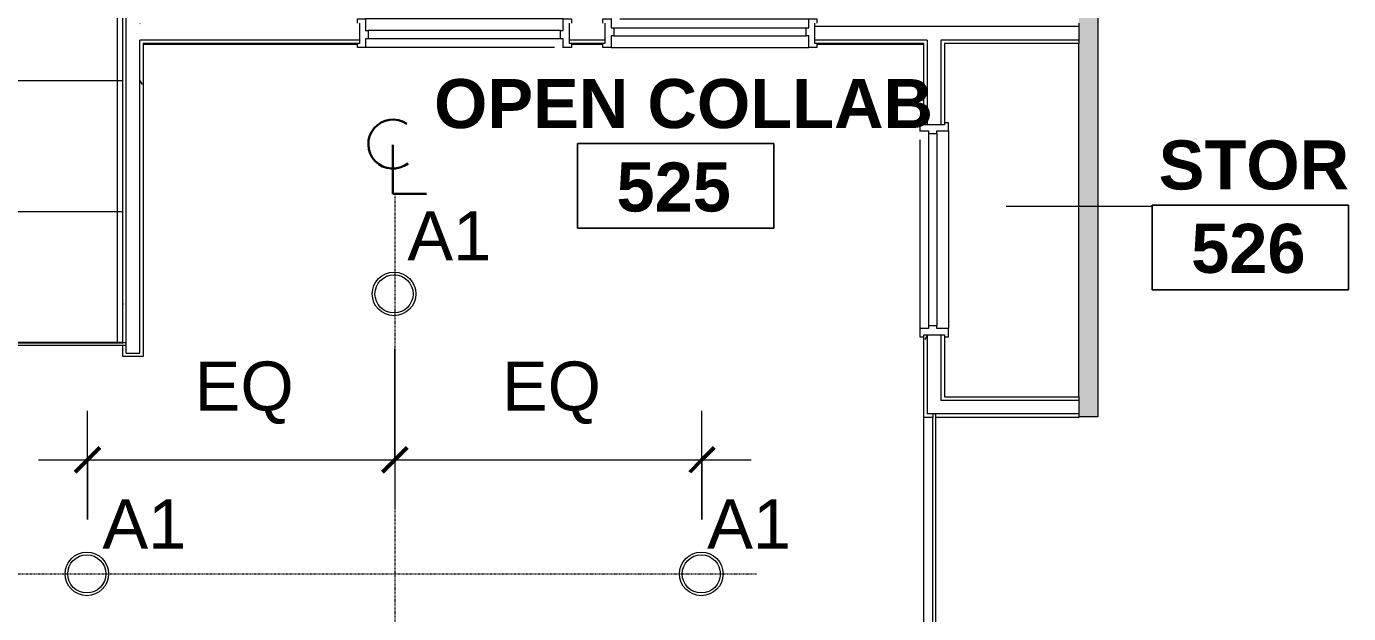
# Model space of a CAD drawing. Header units: inches. Extents: x 0 to 1865, y 0 to 1094.
# Drawn here: x 572.1 to 814.5, y 819.1 to 926.8 of the extents above; entities that cross this region are included whole.
import ezdxf

# ---------------------------------------------------------------- set-up
doc = ezdxf.new("R2010")
doc.units = ezdxf.units.IN
doc.header["$MEASUREMENT"] = 0
doc.linetypes.add('Center 1_16_', pattern=[0.15625, 0.0625, -0.03125, 0.03125, -0.03125])
for name, color, linetype, lineweight in [('A-ANNO-DIMS', 211, 'Continuous', 9), ('A-ANNO-DIMS-96', 211, 'Continuous', 9), ('A-ANNO-NOTE', 131, 'Continuous', 9), ('A-AREA-IDEN', 2, 'Continuous', 9), ('A-CLNG', 13, 'Continuous', 13), ('A-CLNG-PATT', 13, 'Continuous', 13), ('A-DETL', 90, 'Continuous', 9), ('A-DOOR', 31, 'Continuous', 13), ('A-WALL', 113, 'Continuous', 13), ('A-WALL-PATT', 111, 'Continuous', 13), ('E-LITE-EQPM', 33, 'Continuous', 9), ('E-LITE-EQPM-IDEN', 33, 'Continuous', 9), ('I-WALL', 2, 'Continuous', 13)]:
    doc.layers.add(name, color=color, linetype=linetype, lineweight=lineweight)
doc.styles.add('Arial', font='arial.ttf', dxfattribs={"height": 9})
doc.styles.add('Swis721 Lt BT', font='swissl.ttf', dxfattribs={"height": 9})
doc.styles.add('Swis721 Lt BT_B', font='', dxfattribs={"height": 9})
doc.styles.get('Swis721 Lt BT_B').set_extended_font_data('Swis721 Lt BT', bold=True)
doc.dimstyles.new('OTJ_-_3_32__Linear__1_2__Tolerance', dxfattribs={"dimscale": 12, "dimtxt": 9.497835, "dimasz": 0.375, "dimexe": 0.75, "dimexo": 0.5, "dimgap": 0.5, "dimtad": 1, "dimdec": 1, "dimrnd": 0.5, "dimzin": 3, "dimdsep": 46, "dimlunit": 4, "dimtxsty": 'Swis721 Lt BT', "dimblk1": 'OBLIQUE', "dimblk2": 'OBLIQUE', "dimsah": 1, "dimcen": 0.09, "dimdle": 0.75, "dimazin": 0, "dimtfac": 1, "dimtdec": 4, "dimtix": 1, "dimtmove": 0, "dimatfit": 3, "dimfxl": 1, "dimtvp": 1, "dimfrac": 2, "dimtolj": 1, "dimtzin": 0, "dimarcsym": 2})
pattern_1 = [(0, (0, 0), (30.72, 7.68), [1.267, -21.773, 1.267, -21.773, -122.88]), (0, (0, 0), (30.72, 7.68), [-46.08, 1.267, -44.813, 1.267, -21.773, -53.76]), (0, (0, 0), (30.72, 7.68), [-115.2, 1.267, -14.093, 1.267, -37.133]), (120, (11.52, 3.84), (-22.011075, 22.7643), [1.267, -21.773, 1.267, -21.773, -122.88]), (120, (11.52, 3.84), (-22.011075, 22.7643), [-46.08, 1.267, -44.813, 1.267, -21.773, -53.76]), (120, (11.52, 3.84), (-22.011075, 22.7643), [-115.2, 1.267, -14.093, 1.267, -37.133]), (240, (15.36, 19.2), (-8.708925, -30.4443), [1.267, -21.773, 1.267, -21.773, -122.88]), (240, (15.36, 19.2), (-8.708925, -30.4443), [-46.08, 1.267, -44.813, 1.267, -21.773, -53.76]), (240, (15.36, 19.2), (-8.708925, -30.4443), [-115.2, 1.267, -14.093, 1.267, -37.133])]

# ---------------------------------------------------------------- blocks, each defined once
blk = doc.blocks.new('Door - Single - Solid Door-8046735-REFLECTED CEILING PLAN')
at = {"layer": 'A-DOOR', "lineweight": 9}
for p, q in [((-14.13, 2.54), (-15.63, 2.54)), ((-15.63, 2.54), (-15.63, 1.79)), ((-14.13, 2.54), (22.12, 2.54)), ((-14.13, 0.41), (-14.13, 2.54)), ((22.12, 2.54), (22.12, 0.41)), ((23.62, 2.54), (22.12, 2.54)), ((23.62, 1.79), (23.62, 2.54)), ((-13.63, 0.41), (-14.13, 0.41)), ((-13.63, 0.41), (21.62, 0.41)), ((-13.63, -1.09), (-13.63, 0.41)), ((21.62, 0.41), (21.62, -1.09)), ((22.12, 0.41), (21.62, 0.41)), ((-15.63, -1.96), (-15.63, -2.71)), ((-14.13, -1.09), (-13.63, -1.09)), ((-14.13, -2.71), (-14.13, -1.09)), ((-13.63, -1.09), (21.62, -1.09)), ((21.62, -1.09), (22.12, -1.09)), ((22.12, -1.09), (22.12, -2.71)), ((23.62, -2.71), (23.62, -1.96)), ((-15.63, -2.71), (-14.13, -2.71)), ((-14.13, -2.71), (-14.01, -2.71)), ((-12.51, -2.71), (22.12, -2.71)), ((22.12, -2.71), (23.62, -2.71))]:
    blk.add_line(p, q, dxfattribs=at)
blk = doc.blocks.new('Door - Single - Solid Door-8064375-REFLECTED CEILING PLAN')
at = {"layer": 'A-DOOR', "lineweight": 9}
for p, q in [((-15.63, 1.96), (-15.63, 2.71)), ((-15.63, 2.71), (-14.13, 2.71)), ((-14.13, 2.71), (-14.01, 2.71)), ((-14.13, 2.71), (-14.13, 1.09)), ((-12.51, 2.71), (22.12, 2.71)), ((22.12, 1.09), (22.12, 2.71)), ((22.12, 2.71), (23.62, 2.71)), ((23.62, 2.71), (23.62, 1.96)), ((-14.13, 1.09), (-13.63, 1.09)), ((-13.63, 1.09), (21.62, 1.09)), ((-13.63, 1.09), (-13.63, -0.41)), ((21.62, -0.41), (21.62, 1.09)), ((21.62, 1.09), (22.12, 1.09)), ((-15.63, -2.54), (-15.63, -1.79)), ((-13.63, -0.41), (-14.13, -0.41)), ((-14.13, -0.41), (-14.13, -2.54)), ((-13.63, -0.41), (21.62, -0.41)), ((22.12, -0.41), (21.62, -0.41)), ((22.12, -2.54), (22.12, -0.41)), ((23.62, -1.79), (23.62, -2.54)), ((-14.13, -2.54), (-15.63, -2.54)), ((-14.13, -2.54), (22.12, -2.54)), ((23.62, -2.54), (22.12, -2.54))]:
    blk.add_line(p, q, dxfattribs=at)
blk = doc.blocks.new('Door - Single - Solid Door-8007248-REFLECTED CEILING PLAN')
at = {"layer": 'A-DOOR', "lineweight": 9}
for p, q in [((-15.63, 1.96), (-15.63, 2.71)), ((-15.63, 2.71), (-14.13, 2.71)), ((-14.13, 2.71), (-14.01, 2.71)), ((-14.13, 2.71), (-14.13, 1.09)), ((-12.51, 2.71), (22.12, 2.71)), ((22.12, 1.09), (22.12, 2.71)), ((22.12, 2.71), (23.62, 2.71)), ((23.62, 2.71), (23.62, 1.96)), ((-14.13, 1.09), (-13.63, 1.09)), ((-13.63, 1.09), (21.62, 1.09)), ((-13.63, 1.09), (-13.63, -0.41)), ((21.62, -0.41), (21.62, 1.09)), ((21.62, 1.09), (22.12, 1.09)), ((-15.63, -2.54), (-15.63, -1.79)), ((-13.63, -0.41), (-14.13, -0.41)), ((-14.13, -0.41), (-14.13, -2.54)), ((-13.63, -0.41), (21.62, -0.41)), ((22.12, -0.41), (21.62, -0.41)), ((22.12, -2.54), (22.12, -0.41)), ((23.62, -1.79), (23.62, -2.54)), ((-14.13, -2.54), (-15.63, -2.54)), ((-14.13, -2.54), (22.12, -2.54)), ((23.62, -2.54), (22.12, -2.54))]:
    blk.add_line(p, q, dxfattribs=at)
blk = doc.blocks.new('L-PENDANT_FOCAL POINT 3_5 CYLINDER - L-PENDANT_FOCAL POINT 3_5 CYLINDER-7826649-REFLECTED CEILING PLAN')
at = {"layer": 'E-LITE-EQPM'}
for radius in [4, 3.5]:
    blk.add_circle((-0.125, 0), radius, dxfattribs=at)
blk = doc.blocks.new('Room Tag - Room Name and Number-3379422-REFLECTED CEILING PLAN')
at = {"layer": 'A-AREA-IDEN'}
for p, q in [((-0.1881, -0.1636), (-0.1881, -0.0018)), ((-0.1881, -0.0018), (0.1869, -0.0018)), ((0.1869, -0.0018), (-0.1881, -0.0018)), ((-0.1881, -0.0018), (-0.1881, -0.1636)), ((0.1869, -0.0018), (0.1869, -0.1636)), ((0.1869, -0.1636), (0.1869, -0.0018)), ((0.1869, -0.1636), (-0.1881, -0.1636)), ((-0.1881, -0.1636), (0.1869, -0.1636))]:
    blk.add_line(p, q, dxfattribs=at)
blk = doc.blocks.new('Centerline - Centerline-43150-REFLECTED CEILING PLAN')
at = {"layer": 'A-ANNO-NOTE', "lineweight": 30}
for p, q in [((0, 0.0259), (0, -0.0678)), ((0, -0.0678), (0.0642, -0.0678))]:
    blk.add_line(p, q, dxfattribs=at)
blk.add_arc((0, 0.0273), 0.0469, 55.7755, 308.0372, dxfattribs=at)
blk = doc.blocks.new('DIMBLOCK38-REFLECTED CEILING PLAN')
at = {"layer": 'A-ANNO-DIMS-96'}
for p, q in [((639.59, 867.75), (639.59, 838.32)), ((639.59, 847.32), (639.59, 867.75)), ((583.26, 836.38), (583.26, 856.32)), ((574.26, 847.32), (639.59, 847.32)), ((583.26, 847.32), (583.26, 836.38))]:
    blk.add_line(p, q, dxfattribs=at)
at = {"layer": 'A-ANNO-DIMS-96', "lineweight": 50}
for p, q in [((583.26, 847.32), (585.51, 849.57)), ((639.59, 847.32), (641.84, 849.57)), ((583.26, 847.32), (581.01, 845.07)), ((639.59, 847.32), (637.34, 845.07))]:
    blk.add_line(p, q, dxfattribs=at)
at = {"layer": 'A-ANNO-DIMS-96', "color": 0, "insert": (602.91, 865.34), "char_height": 9, "width": 20.443, "attachment_point": 1, "line_spacing_factor": 1.005062, "style": 'Swis721 Lt BT'}
blk.add_mtext('EQ', dxfattribs=at)
blk = doc.blocks.new('_Oblique')
at = {"color": 0, "linetype": 'ByBlock', "lineweight": -2}
blk.add_line((-0.5, -0.5), (0.5, 0.5), dxfattribs=at)
blk = doc.blocks.new('DIMBLOCK39-REFLECTED CEILING PLAN')
at = {"layer": 'A-ANNO-DIMS-96'}
for p, q in [((639.59, 867.75), (639.59, 838.32)), ((639.59, 847.32), (639.59, 867.75)), ((695.92, 836.38), (695.92, 856.32)), ((639.59, 847.32), (704.92, 847.32)), ((695.92, 847.32), (695.92, 836.38))]:
    blk.add_line(p, q, dxfattribs=at)
at = {"layer": 'A-ANNO-DIMS-96', "lineweight": 50}
for p, q in [((639.59, 847.32), (641.84, 849.57)), ((695.92, 847.32), (698.17, 849.57)), ((639.59, 847.32), (637.34, 845.07)), ((695.92, 847.32), (693.67, 845.07))]:
    blk.add_line(p, q, dxfattribs=at)
at = {"layer": 'A-ANNO-DIMS-96', "color": 0, "insert": (659.24, 865.34), "char_height": 9, "width": 20.443, "attachment_point": 1, "line_spacing_factor": 1.005062, "style": 'Swis721 Lt BT'}
blk.add_mtext('EQ', dxfattribs=at)
blk = doc.blocks.new('DIMBLOCK41-REFLECTED CEILING PLAN')
at = {"layer": 'A-ANNO-DIMS-96'}
for p, q in [((583.26, 816.38), (583.26, 788.68)), ((583.26, 797.68), (583.26, 816.38)), ((523.93, 781.93), (523.93, 806.68)), ((523.93, 797.68), (592.26, 797.68)), ((523.93, 797.68), (523.93, 781.93))]:
    blk.add_line(p, q, dxfattribs=at)
at = {"layer": 'A-ANNO-DIMS-96', "lineweight": 50}
for p, q in [((523.93, 797.68), (521.68, 795.43)), ((523.93, 797.68), (526.18, 799.93)), ((583.26, 797.68), (581.01, 795.43)), ((583.26, 797.68), (585.51, 799.93))]:
    blk.add_line(p, q, dxfattribs=at)
at = {"layer": 'A-ANNO-DIMS-96', "color": 0, "insert": (545.08, 815.7), "char_height": 9, "width": 20.443, "attachment_point": 1, "line_spacing_factor": 1.005062, "style": 'Swis721 Lt BT'}
blk.add_mtext('EQ', dxfattribs=at)

msp = doc.modelspace()

# ---------------------------------------------------------------- hatches: boundary and pattern name
at = {"layer": 'A-CLNG-PATT'}
h = msp.add_hatch(dxfattribs=at)
h.set_pattern_fill('FP_20', color=256, style=0, pattern_type=2)
h.set_pattern_definition([(270, (516.733, 964.875), (-24, -1e-15), []), (180, (516.733, 964.875), (3e-15, 24), [])])
h.paths.add_polyline_path([(589.74, 868.75), (589.74, 1013.5), (467.72, 1013.5), (467.72, 869.27), (469.22, 869.27), (469.22, 905.27), (470.6, 905.27), (470.6, 869.27), (506.72, 869.27), (506.72, 868.75), (577.02, 868.75)], flags=0)
h.paths.add_polyline_path([(555.07, 916.34), (493.06, 916.34), (493.06, 917.41), (565.06, 917.41), (565.06, 916.34), (562.38, 916.34)], flags=0)
h.paths.add_polyline_path([(496.54, 964.34), (493.06, 964.34), (493.06, 965.41), (565.06, 965.41), (565.06, 964.34), (503.85, 964.34)], flags=0)
at = {"layer": 'A-WALL-PATT', "lineweight": 9}
msp.add_hatch(color=7, dxfattribs=at).paths.add_polyline_path([(768.5, 855.22), (768.5, 1093.8), (765, 1093.8), (765, 855.22)], flags=0)
h = msp.add_hatch(dxfattribs=at)
h.set_pattern_fill('FP_1', color=256, style=0, pattern_type=2)
h.set_pattern_definition(pattern_1)
h.paths.add_polyline_path([(589.74, 866.25), (590.37, 866.25), (590.34, 868.25), (589.74, 868.25), (589.74, 866.87)], flags=0)
h.paths.add_polyline_path([(590.37, 868.75), (590.37, 1013.5), (589.74, 1013.5), (589.74, 868.75)], flags=0)
h = msp.add_hatch(dxfattribs=at)
h.set_pattern_fill('FP_1', color=256, style=0, pattern_type=2)
h.set_pattern_definition(pattern_1)
h.paths.add_polyline_path([(592.86, 866.25), (593.49, 866.25), (593.49, 924.31), (592.87, 924.31), (592.87, 866.87), (590.37, 866.87), (590.37, 866.25)], flags=0)
h.paths.add_polyline_path([(593.49, 926.81), (593.49, 1013.5), (592.87, 1013.49), (592.87, 926.81), (592.98, 926.81)], flags=0)
h = msp.add_hatch(dxfattribs=at)
h.set_pattern_fill('FP_1', color=256, style=0, pattern_type=2)
h.set_pattern_definition(pattern_1)
h.paths.add_polyline_path([(765, 923.69), (764.97, 924.31), (739.73, 924.31), (739.73, 923.69), (763.85, 923.69)], flags=0)
h.paths.add_polyline_path([(737.23, 923.69), (737.23, 924.31), (716.62, 924.31), (716.62, 923.69), (736.61, 923.69)], flags=0)
h.paths.add_polyline_path([(678.12, 923.69), (678.12, 924.31), (671.62, 924.31), (671.62, 923.69), (676.74, 923.69)], flags=0)
h.paths.add_polyline_path([(633.12, 923.69), (633.12, 924.31), (593.49, 924.31), (593.49, 923.69), (606.28, 923.69)], flags=0)
h = msp.add_hatch(dxfattribs=at)
h.set_pattern_fill('FP_1', color=256, style=0, pattern_type=2)
h.set_pattern_definition(pattern_1)
h.paths.add_polyline_path([(736.61, 855.09), (737.23, 855.09), (737.23, 870.26), (736.61, 870.26), (736.61, 855.72)], flags=0)
h.paths.add_polyline_path([(737.23, 908.76), (737.23, 923.69), (736.61, 923.69), (736.61, 908.76)], flags=0)

# ---------------------------------------------------------------- linework, layer by layer
at = {"layer": 'A-AREA-IDEN'}
msp.add_line((751.68, 893.85), (778.47, 893.83), dxfattribs=at)
at = {"layer": 'A-CLNG'}
for p, q in [((632.75, 923.5), (593.49, 923.5)), ((677.75, 923.5), (672, 923.5)), ((736.61, 923.5), (717, 923.5)), ((736.61, 750.93), (736.61, 855.09))]:
    msp.add_line(p, q, dxfattribs=at)
at = {"layer": 'A-DETL', "linetype": 'Center 1_16_', "lineweight": 13}
for p, q in [((639.59, 895.75), (639.59, 761.75)), ((52.62, 826.38), (706, 826.38))]:
    msp.add_line(p, q, dxfattribs=at)
at = {"layer": 'A-WALL'}
for p, q in [((590.37, 866.87), (590.37, 1013.5)), ((765, 926.81), (716.62, 926.81)), ((765, 927.44), (765, 923.69)), ((633.12, 924.31), (592.87, 924.31)), ((592.87, 866.87), (592.87, 924.31)), ((678.12, 924.31), (671.62, 924.31)), ((737.23, 924.31), (716.62, 924.31)), ((737.23, 924.31), (737.23, 908.76)), ((765, 924.31), (739.73, 924.31)), ((739.73, 924.31), (739.73, 908.76)), ((737.23, 870.26), (737.23, 855.72)), ((739.73, 870.26), (739.73, 858.22)), ((590.37, 868.75), (589.74, 868.75)), ((590.37, 868.25), (589.74, 868.25)), ((590.37, 866.87), (592.87, 866.87)), ((765, 858.22), (739.73, 858.22)), ((765, 858.84), (765, 855.22)), ((765, 855.72), (737.23, 855.72)), ((738.23, 855.72), (738.23, 855.09)), ((738.73, 855.72), (738.73, 855.09))]:
    msp.add_line(p, q, dxfattribs=at)
at = {"layer": 'I-WALL', "color": 8, "lineweight": 20}
for p, q in [((768.5, 1093.8), (768.5, 855.22)), ((765, 858.84), (765, 923.69)), ((768.5, 855.22), (765, 855.22))]:
    msp.add_line(p, q, dxfattribs=at)
at = {"layer": 'I-WALL'}
for p, q in [((589.74, 868.75), (589.74, 1013.5)), ((633.12, 927.44), (633.12, 923.69)), ((671.62, 923.69), (671.62, 927.44)), ((678.12, 927.44), (678.12, 923.69)), ((716.62, 923.69), (716.62, 927.44)), ((633.12, 923.69), (593.49, 923.69)), ((593.49, 923.69), (593.49, 866.25)), ((678.12, 923.69), (671.62, 923.69)), ((736.61, 923.69), (716.62, 923.69)), ((736.61, 908.76), (736.61, 923.69)), ((765, 923.69), (740.36, 923.69)), ((740.36, 923.69), (740.36, 908.76)), ((740.36, 908.76), (736.61, 908.76)), ((736.61, 855.09), (736.61, 870.26)), ((736.61, 870.26), (740.36, 870.26)), ((740.36, 870.26), (740.36, 858.84)), ((506.35, 868.75), (589.74, 868.75)), ((589.74, 868.25), (506.35, 868.25)), ((589.74, 866.25), (589.74, 868.25)), ((593.49, 866.25), (589.74, 866.25)), ((740.36, 858.84), (765, 858.84)), ((738.23, 855.09), (736.61, 855.09)), ((738.23, 793.13), (738.23, 855.09)), ((765, 855.09), (738.73, 855.09)), ((738.73, 855.09), (738.73, 793.13)), ((765, 855.22), (765, 855.09))]:
    msp.add_line(p, q, dxfattribs=at)

# ---------------------------------------------------------------- block references
at = {"layer": 'A-ANNO-NOTE', "xscale": 96, "yscale": 96, "zscale": 96}
msp.add_blockref('Centerline - Centerline-43150-REFLECTED CEILING PLAN', (639.25, 902.61), dxfattribs=at)
at = {"layer": 'A-AREA-IDEN', "xscale": 95.99999999999994, "yscale": 95.99999999999994, "zscale": 95.99999999999994}
for p in [(691.16, 905.48), (796.53, 894.22)]:
    msp.add_blockref('Room Tag - Room Name and Number-3379422-REFLECTED CEILING PLAN', p, dxfattribs=at)
at = {"layer": 'A-DOOR'}
for name, p, rotation in [('Door - Single - Solid Door-8064375-REFLECTED CEILING PLAN', (656.36, 925.65), 180), ('Door - Single - Solid Door-8046735-REFLECTED CEILING PLAN', (738.57, 893.51), 270.0000000000002)]:
    msp.add_blockref(name, p, dxfattribs=dict(at, rotation=rotation))
msp.add_blockref('Door - Single - Solid Door-8007248-REFLECTED CEILING PLAN', (693.38, 925.47), dxfattribs=at)
at = {"layer": 'E-LITE-EQPM'}
for p in [(639.59, 877.75), (583.26, 826.38), (695.92, 826.38)]:
    msp.add_blockref('L-PENDANT_FOCAL POINT 3_5 CYLINDER - L-PENDANT_FOCAL POINT 3_5 CYLINDER-7826649-REFLECTED CEILING PLAN', p, dxfattribs=at)

# ---------------------------------------------------------------- texts
at = {"layer": 'A-AREA-IDEN', "char_height": 9, "attachment_point": 1, "style": 'Swis721 Lt BT_B'}
for s, insert, width in [('OPEN COLLAB', (646.8, 917.16), 107.262), ('STOR', (779.66, 905.9), 40.602), ('525', (680.25, 901.86), 25.452), ('526', (785.61, 890.6), 25.452)]:
    msp.add_mtext(s, dxfattribs=dict(at, insert=insert, width=width))
at = {"layer": 'E-LITE-EQPM-IDEN', "char_height": 9, "width": 18.786, "attachment_point": 1, "style": 'Arial'}
for insert in [(641.91, 892.91), (586, 840.03), (696.88, 840.03)]:
    msp.add_mtext('A1', dxfattribs=dict(at, insert=insert))

# ---------------------------------------------------------------- dimensions: what is measured, and where the dimension line sits
at = {"layer": 'A-ANNO-DIMS'}
for base, p1, p2, override, picture, middle in [((639.59, 847.32), (583.26, 830.38), (639.59, 873.75), {"dimpost": '<>', "dimfxl": 71.094838}, 'DIMBLOCK38-REFLECTED CEILING PLAN', (611.42, 858.27)), ((695.92, 847.32), (639.59, 873.75), (695.92, 830.38), {"dimpost": '<>', "dimfxl": 71.094838}, 'DIMBLOCK39-REFLECTED CEILING PLAN', (667.75, 858.27)), ((583.26, 797.68), (523.93, 775.93), (583.26, 822.38), {"dimpost": '<>', "dimfxl": 75.349059}, 'DIMBLOCK41-REFLECTED CEILING PLAN', (553.59, 808.63))]:
    dim = msp.add_linear_dim(base=base, p1=p1, p2=p2, text='EQ', dimstyle='OTJ_-_3_32__Linear__1_2__Tolerance', override=override, dxfattribs=at)
    dim.commit()
    dim.dimension.update_dxf_attribs({"geometry": picture, "text_midpoint": middle})

doc.saveas('drawing.dxf')
